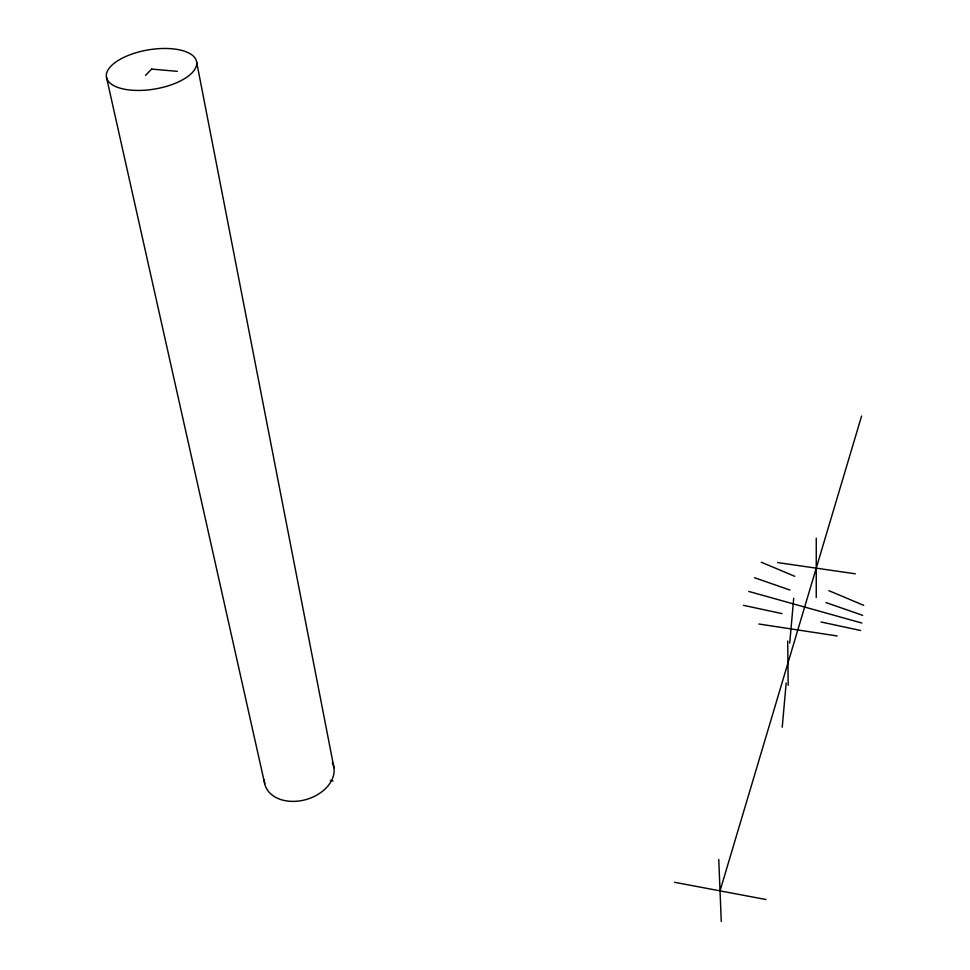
<?xml version="1.0" encoding="UTF-8"?>
<svg xmlns="http://www.w3.org/2000/svg" width="970" height="970" viewBox="0 0 970 970"><rect width="100%" height="100%" fill="white"/><g stroke="black" fill="none" stroke-linecap="round" stroke-linejoin="round"><path stroke-width="1.45" d="M816.243 597.471L816.255 538.18M782.232 727.245L786.173 682.989M789.726 643.122L793.715 598.247M720.031 890.86L861.602 416.021M145.536 75.333L151.72 69.028M151.659 69.1L177.328 71.331M777.601 562.576L855.285 573.791M758.855 624.001L837.183 635.968M330.297 780.438L333.013 780.935M674.623 882.3L765.985 899.529M743.456 605.328L781.99 613.61M821.032 621.988L860.596 630.488M748.791 591.445L861.833 623.031M754.514 577.72L789.919 590.027M825.967 602.564L862.669 615.332M761.256 562.212L794.709 576.289M828.841 590.657L863.676 605.316M106.494 77.357L264.713 783.675M196.692 62.286A45.723 19.836 -9.6 0 1 131.011 90.137A45.723 19.836 -9.6 0 1 126.912 55.993A45.723 19.836 -9.6 0 1 196.692 62.286L333.947 767.658M718.758 859.408L721.268 921.5M787.713 641.012L788.173 685.293M332.358 762.493A35.575 25.378 -15.9 0 1 304.956 799.85A35.575 25.378 -15.9 0 1 264.325 780.038"/></g></svg>
